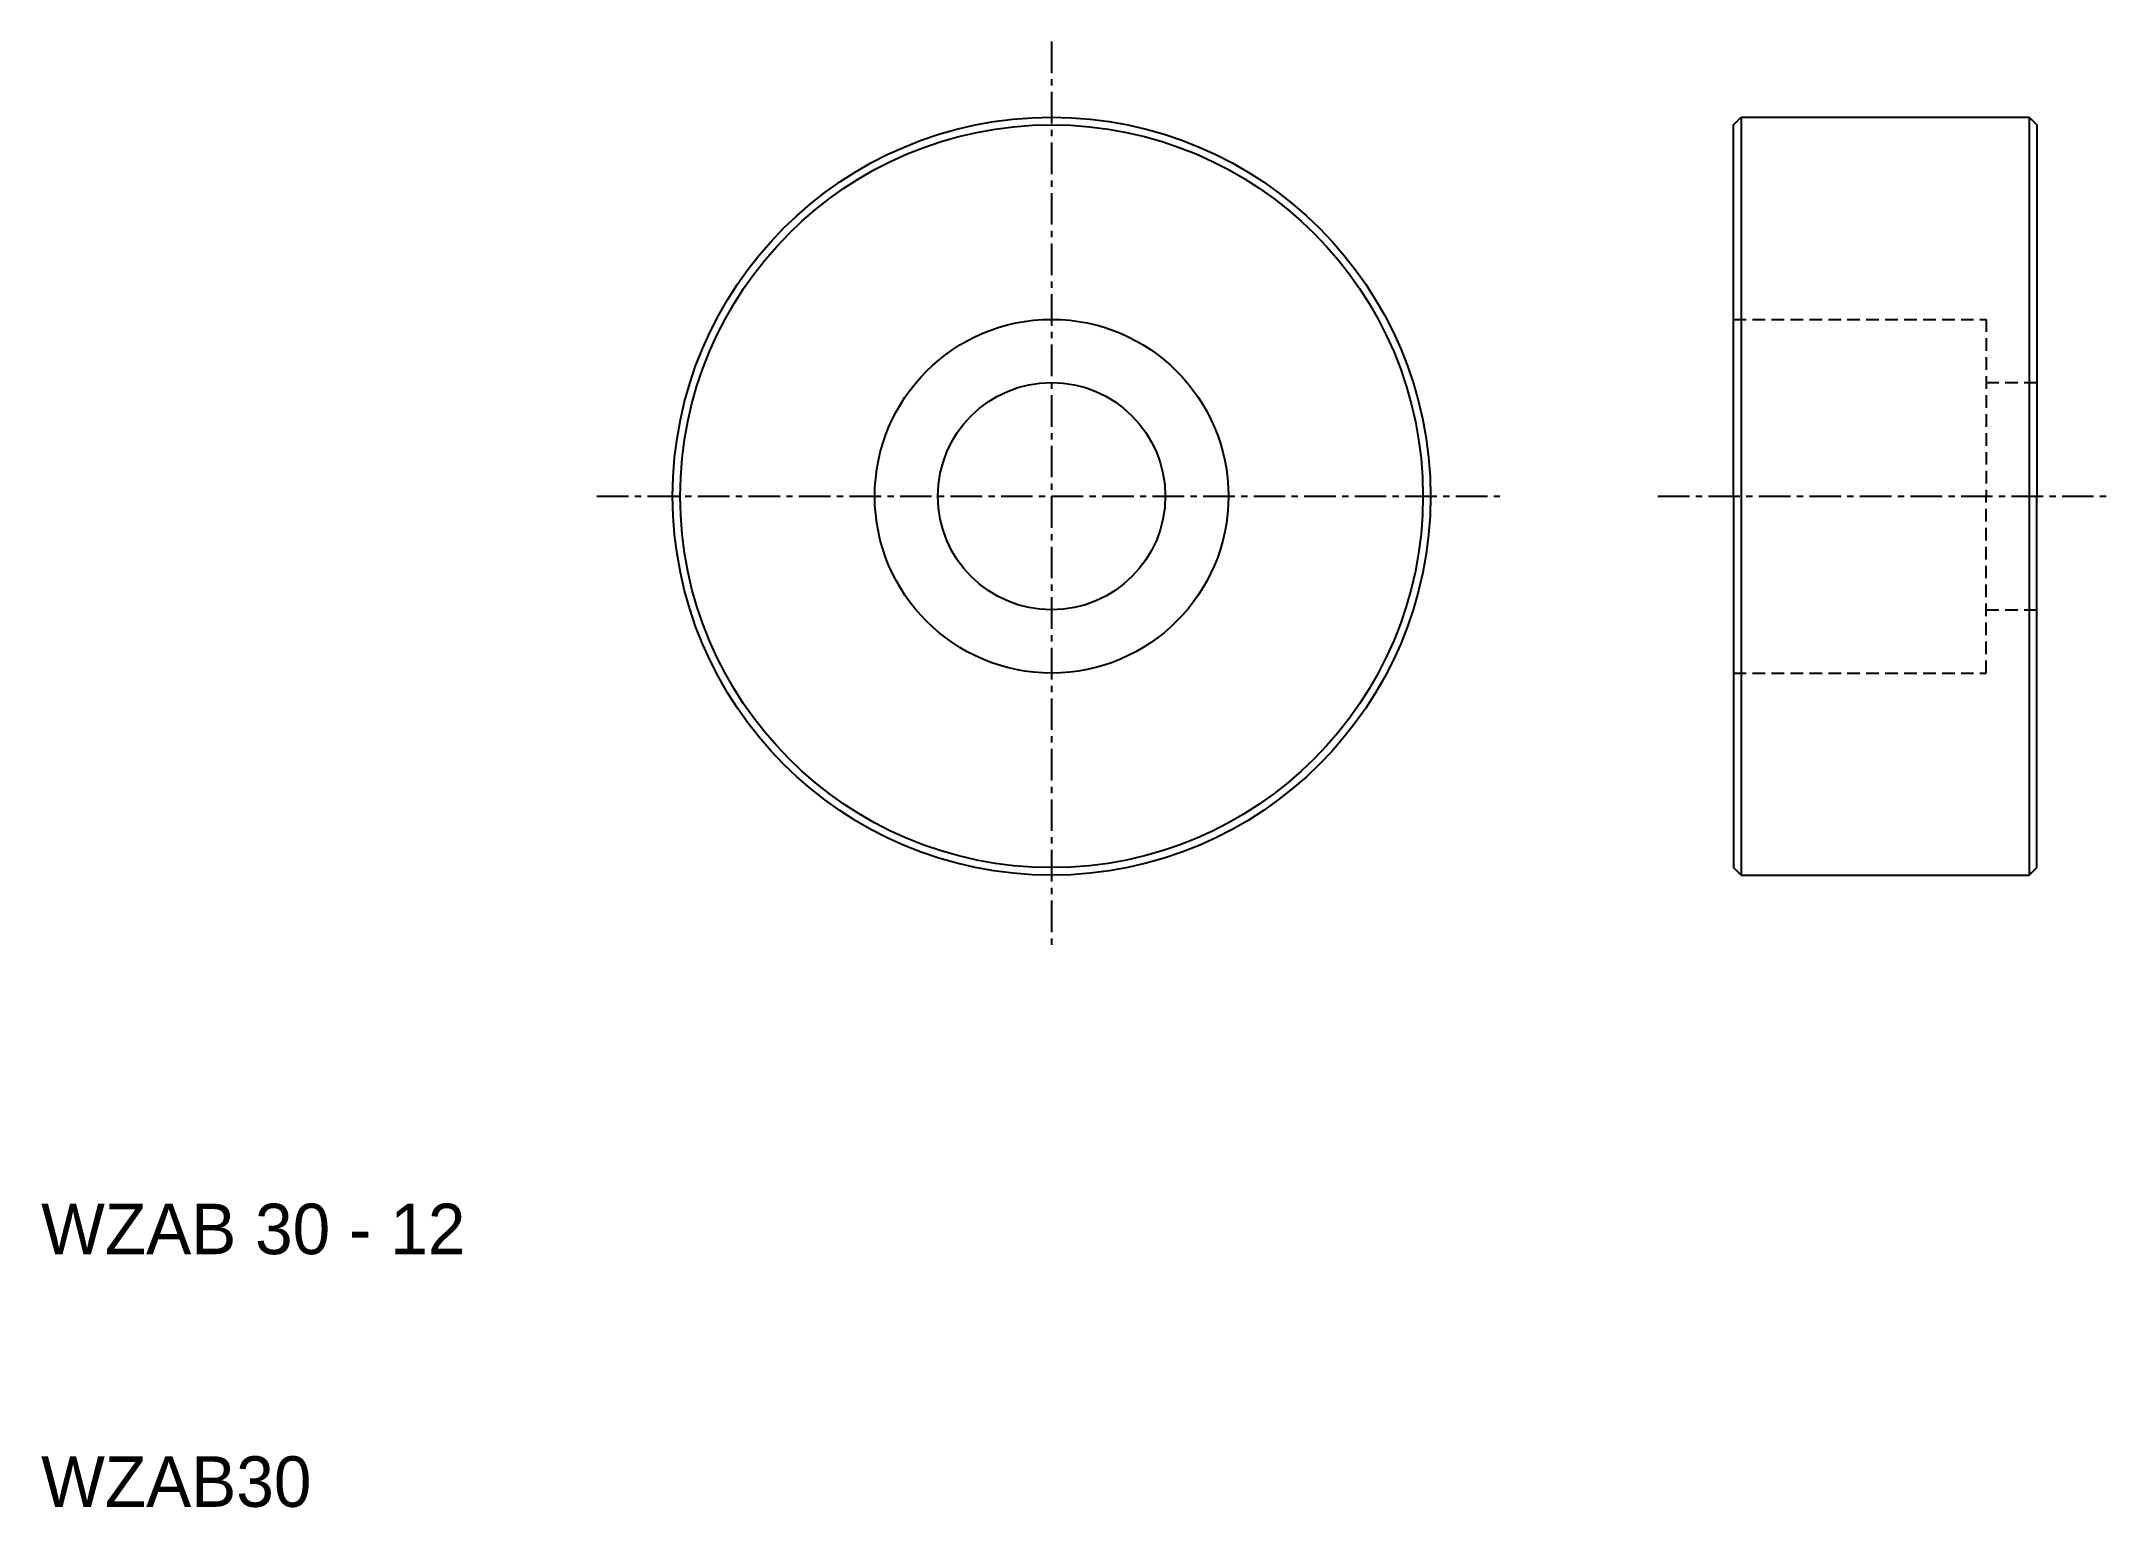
# Model space of a CAD drawing. Extents: x 10 to 92, y 10 to 68.
import ezdxf

# ---------------------------------------------------------------- set-up
doc = ezdxf.new("R2010")
doc.units = 0
doc.linetypes.add('CENTER', pattern=[2, 1.25, -0.25, 0.25, -0.25])
doc.linetypes.add('DASHED', pattern=[0.75, 0.5, -0.25])
doc.layers.get('0').update_dxf_attribs({"linetype": 'CONTINUOUS'})
doc.layers.add('CENTER', color=1, linetype='CENTER')

msp = doc.modelspace()

# ---------------------------------------------------------------- linework, layer by layer
at = {"color": 7, "linetype": 'CONTINUOUS'}
for p, q in [((77, 64.7), (77.3, 65)), ((77.3, 65), (88.7, 65)), ((77.3, 65), (77.3, 35)), ((88.7, 65), (88.7, 35)), ((88.7, 65), (89, 64.7)), ((77, 50), (77, 64.7)), ((89, 64.7), (89, 50)), ((77, 50), (77, 35.3)), ((89, 35.3), (89, 50)), ((77.3, 35), (77, 35.3)), ((88.7, 35), (89, 35.3)), ((77.3, 35), (88.7, 35))]:
    msp.add_line(p, q, dxfattribs=at)
at = {"color": 3, "linetype": 'DASHED'}
for p, q in [((77, 57), (87, 57)), ((87, 57), (87, 50)), ((87, 54.5), (89, 54.5)), ((87, 43), (87, 50)), ((87, 45.5), (89, 45.5)), ((77, 43), (87, 43))]:
    msp.add_line(p, q, dxfattribs=at)
at = {"color": 7, "linetype": 'CONTINUOUS'}
for radius in [15, 14.7, 7, 4.5]:
    msp.add_circle((50, 50), radius, dxfattribs=at)
at = {"layer": 'CENTER', "color": 1, "linetype": 'CENTER'}
for p, q in [((50, 68), (50, 32)), ((32, 50), (68, 50)), ((74, 50), (92, 50))]:
    msp.add_line(p, q, dxfattribs=at)

# ---------------------------------------------------------------- texts
at = {"color": 7, "linetype": 'CONTINUOUS'}
for s, p in [('WZAB 30 - 12', (10, 20)), ('WZAB30', (10, 10))]:
    msp.add_text(s, height=2, dxfattribs=at).set_placement(p)

doc.saveas('drawing.dxf')
